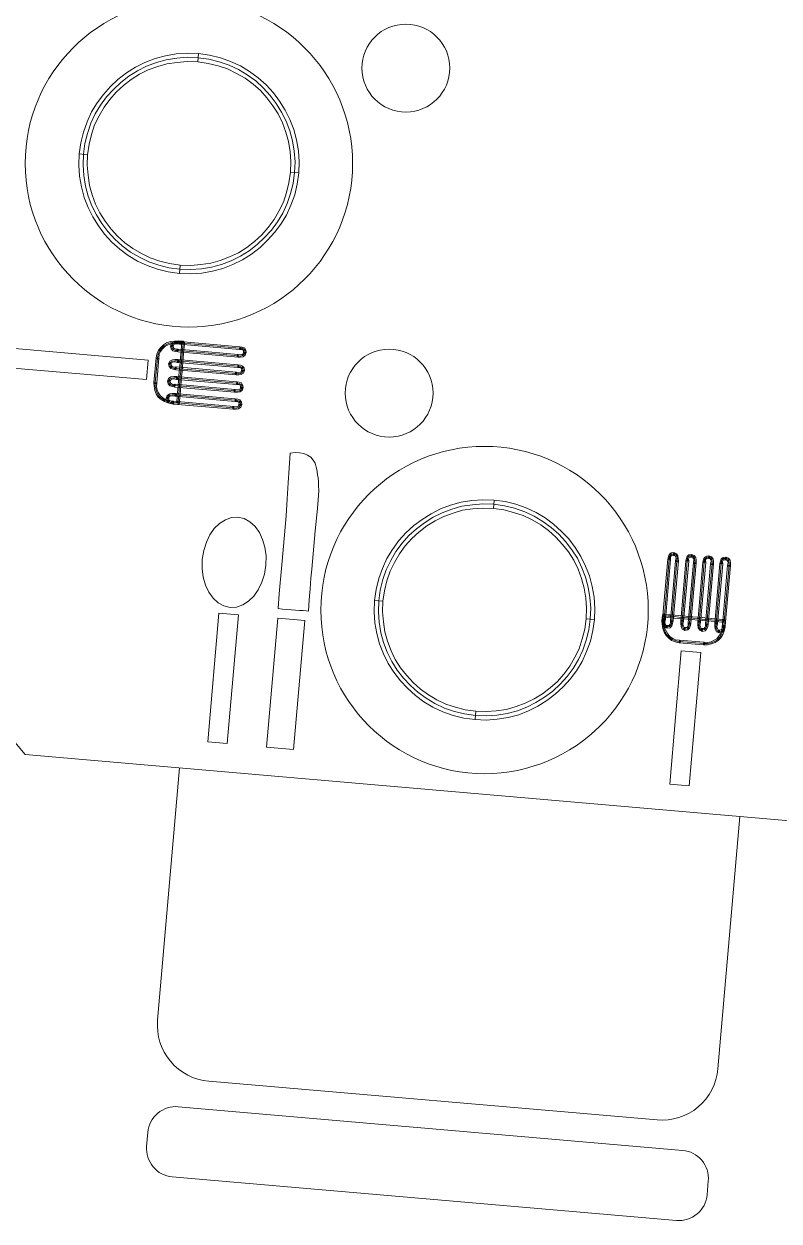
# Model space of a CAD drawing. Header units: millimetres. Extents: x 27 to 3754, y 31 to 1224.
# Drawn here: x 192.9 to 248.3, y 800.9 to 888.8 of the extents above; entities that cross this region are included whole.
import ezdxf

# ---------------------------------------------------------------- set-up
doc = ezdxf.new("R2010")
doc.units = ezdxf.units.MM
doc.layers.add('forniture', color=253, linetype='Continuous', lineweight=9)
doc.styles.add('DIM', font='Arial')

# ---------------------------------------------------------------- blocks, each defined once
blk = doc.blocks.new('b62', base_point=(157.3746, 791.9181))
at = {"layer": 'forniture'}
for p, q in [((193.042705, 835.168978), (185.533877, 844.100453)), ((193.042705, 835.168978), (361.555812, 820.586844)), ((202.743295, 815.676614), (204.345413, 834.190908)), ((243.844053, 812.119996), (245.446171, 830.63429)), ((239.378315, 808.365582), (206.497709, 811.210876)), ((241.255522, 806.132713), (204.26484, 809.333669)), ((201.943056, 806.428943), (202.031971, 807.456462)), ((240.810945, 800.995118), (203.820263, 804.196075)), ((243.043814, 802.872325), (243.132729, 803.899844))]:
    blk.add_line(p, q, dxfattribs=at)
at = {"layer": 'forniture', "flags": 128}
for points in [[(205.685053, 885.988049), (204.90584, 886.014346), (204.1808, 885.953694), (203.431814, 885.853983), (202.755646, 885.645143), (202.055534, 885.397245), (201.411359, 885.082809), (200.802712, 884.703603), (200.250002, 884.257859), (199.714173, 883.769524), (199.236049, 883.235064), (198.81563, 882.65448), (198.452916, 882.027772), (198.12926, 881.377118), (197.902369, 880.656394), (197.71807, 879.95255), (197.610122, 879.180403), (196.997743, 879.233395), (197.109224, 880.046367), (197.300589, 880.831862), (197.571838, 881.589878), (197.902559, 882.322182), (198.309631, 882.986183), (198.774408, 883.60406), (199.29689, 884.175812), (199.836252, 884.704972), (200.474145, 885.184475), (201.127151, 885.600974), (201.815683, 885.952703), (202.560154, 886.237894), (203.317972, 886.439668), (204.111316, 886.576672), (204.918007, 886.630258), (205.738045, 886.600428), (205.685053, 885.988049)], [(197.303932, 879.206899), (197.413647, 879.999459), (197.601479, 880.744128), (197.850549, 881.483498), (198.177737, 882.174977), (198.56263, 882.820332), (199.005228, 883.419562), (199.505531, 883.972668), (200.043127, 884.481416), (200.638428, 884.944039), (201.269255, 885.341892), (201.935608, 885.674974), (202.6579, 885.941519), (203.374893, 886.146826), (204.146058, 886.265183), (204.911923, 886.322302), (205.711549, 886.294238), (206.504109, 886.184524), (207.269191, 885.994925), (207.988148, 885.747622), (208.679627, 885.420434), (209.324982, 885.035541), (209.944625, 884.591176), (210.497731, 884.090873), (211.004712, 883.532864), (211.446923, 882.93933), (211.844776, 882.308503), (212.177858, 881.64215), (212.446169, 880.940271), (212.64971, 880.202865), (212.768067, 879.4317), (212.825186, 878.665835), (212.797122, 877.866209), (212.687408, 877.073649), (212.499576, 876.32898), (212.250506, 875.58961), (211.923318, 874.898131), (211.538425, 874.252776), (211.095827, 873.653546), (210.595523, 873.10044), (210.057928, 872.591692), (209.462627, 872.129069), (208.8318, 871.731216), (208.145034, 871.399901), (207.443155, 871.131589), (206.705749, 870.928049), (205.954997, 870.807925), (205.168719, 870.752572), (204.369093, 870.780636), (203.576533, 870.89035), (202.831864, 871.078182), (202.092494, 871.327253), (201.421427, 871.652674), (200.75566, 872.039333), (200.15643, 872.481932), (199.603324, 872.982235), (199.096342, 873.540243), (198.654132, 874.133778), (198.256279, 874.764605), (197.923197, 875.430958), (197.654886, 876.132837), (197.451345, 876.870242), (197.332988, 877.641407), (197.275868, 878.407273), (197.303932, 879.206899)], [(212.490933, 877.892705), (212.51723, 878.671918), (212.456578, 879.396958), (212.356867, 880.145944), (212.149794, 880.842524), (211.900129, 881.522225), (211.585693, 882.166399), (211.206486, 882.775047), (210.762509, 883.348168), (210.294587, 883.882231), (209.760127, 884.360356), (209.159131, 884.782541), (208.532422, 885.145255), (207.881768, 885.46891), (207.181457, 885.694035), (206.457201, 885.880101), (205.685053, 885.988049), (205.738045, 886.600428), (206.551018, 886.488947), (207.356925, 886.295816), (208.094528, 886.026333), (208.826833, 885.695612), (209.490834, 885.28854), (210.129123, 884.821997), (210.700875, 884.299514), (211.246915, 883.717561), (211.687359, 883.103613), (212.103858, 882.450607), (212.455587, 881.762075), (212.742544, 881.038017), (212.942552, 880.259787), (213.079556, 879.466443), (213.133142, 878.659751), (213.103312, 877.839713), (212.490933, 877.892705)], [(197.610122, 879.180403), (197.583824, 878.40119), (197.644477, 877.676149), (197.744188, 876.927163), (197.951261, 876.230583), (198.200926, 875.550883), (198.515362, 874.906709), (198.894568, 874.298061), (199.338545, 873.724939), (199.806468, 873.190876), (200.340927, 872.712752), (200.921512, 872.292333), (201.568633, 871.927853), (202.198874, 871.605964), (202.919598, 871.379073), (203.623442, 871.194773), (204.395589, 871.086825), (204.342597, 870.474446), (203.529625, 870.585927), (202.74413, 870.777292), (201.986114, 871.048541), (201.274222, 871.377495), (200.589808, 871.786334), (199.971932, 872.251111), (199.40018, 872.773593), (198.85414, 873.355547), (198.413695, 873.969494), (197.997196, 874.6225), (197.645468, 875.311032), (197.358511, 876.035091), (197.158503, 876.813321), (197.021499, 877.606665), (196.967913, 878.413356), (196.997743, 879.233395), (197.610122, 879.180403)], [(204.395589, 871.086825), (205.174802, 871.060528), (205.920255, 871.119414), (206.648828, 871.220891), (207.345408, 871.427964), (208.025108, 871.677629), (208.689695, 871.990299), (209.298343, 872.369505), (209.851052, 872.815249), (210.386882, 873.303584), (210.865006, 873.838044), (211.285425, 874.418628), (211.648139, 875.045336), (211.971794, 875.69599), (212.198685, 876.416714), (212.382985, 877.120558), (212.490933, 877.892705), (213.103312, 877.839713), (212.991831, 877.026741), (212.800466, 876.241246), (212.529217, 875.48323), (212.198496, 874.750926), (211.791424, 874.086925), (211.326647, 873.469048), (210.804165, 872.897296), (210.264803, 872.368135), (209.62691, 871.888632), (208.973904, 871.472133), (208.264959, 871.122172), (207.540901, 870.835214), (206.76267, 870.635206), (205.989739, 870.496436), (205.162635, 870.444616), (204.342597, 870.474446), (204.395589, 871.086825)], [(204.239201, 860.961573), (204.253332, 861.124874), (204.272763, 861.349413), (204.295726, 861.614777), (204.320455, 861.900554), (204.348717, 862.227156), (204.378746, 862.574171), (204.408775, 862.921186), (204.438803, 863.2682), (204.470598, 863.635628), (204.49886, 863.96223), (204.527123, 864.288832), (204.553618, 864.595022), (204.576582, 864.860386), (204.596012, 865.084925), (204.611909, 865.268639), (204.622508, 865.391114), (204.25508, 865.422909), (203.967537, 865.427226), (203.696873, 865.388951), (203.441323, 865.287672), (203.224832, 865.162448), (203.045634, 864.992865), (202.883315, 864.780691), (202.780468, 864.542805), (202.735326, 864.258794), (202.579884, 862.462482), (202.575567, 862.174939), (202.634254, 861.902509), (202.7373, 861.667372), (202.862524, 861.450881), (203.054286, 861.290329), (203.268227, 861.148422), (203.506113, 861.045575), (203.790123, 861.000433), (204.239201, 860.961573)], [(202.633263, 864.267626), (202.698817, 864.54987), (202.805197, 864.828582), (202.987929, 865.03899), (203.168894, 865.228985), (203.407564, 865.372856), (203.683526, 865.472368), (203.974602, 865.508877), (204.263912, 865.524973), (204.246248, 865.320846), (203.960471, 865.345576), (203.710221, 865.305534), (203.475083, 865.202489), (203.280771, 865.095911), (203.103339, 864.946741), (202.961433, 864.7328), (202.862118, 864.535739), (202.837389, 864.249962), (202.791265, 864.192257), (202.72826, 864.177144), (202.668789, 864.202856), (202.633263, 864.267626)], [(204.344779, 865.271189), (204.142419, 865.309266), (203.995997, 865.280805), (203.931227, 865.245279), (203.900216, 865.124569), (203.696089, 865.142233), (203.774991, 865.341061), (203.969303, 865.447639), (204.15655, 865.472567), (204.362442, 865.475315), (204.420148, 865.429191), (204.455674, 865.36442), (204.409549, 865.306715), (204.344779, 865.271189)], [(203.900216, 865.124569), (203.91003, 865.000327), (203.967735, 864.954203), (204.066266, 864.904546), (204.251746, 864.909061), (204.234082, 864.704934), (204.052134, 864.741245), (203.871954, 864.797967), (203.739663, 864.932808), (203.696089, 865.142233), (203.742214, 865.199939), (203.806985, 865.235465), (203.86469, 865.18934), (203.900216, 865.124569)], [(203.900216, 865.124569), (203.798153, 865.133401), (203.696089, 865.142233), (203.742214, 865.199939), (203.806985, 865.235465), (203.86469, 865.18934), (203.900216, 865.124569)], [(203.798153, 865.133401), (203.853109, 865.29317), (203.98265, 865.364222), (204.149484, 865.390916), (204.353611, 865.373252), (208.76274, 864.991712), (208.946453, 864.975815), (209.065397, 864.924391), (209.139981, 864.835675), (209.146263, 864.670607), (209.091307, 864.510839), (208.982178, 864.438021), (208.835757, 864.40956), (208.652043, 864.425457), (204.242914, 864.806998), (204.0592, 864.822895), (203.919844, 864.876085), (203.824847, 864.966568), (203.798153, 865.133401)], [(204.63134, 865.493178), (204.724571, 865.382282), (204.713972, 865.259807), (204.698075, 865.076093), (204.678645, 864.851554), (204.655682, 864.58619), (204.629186, 864.28), (204.600924, 863.953398), (204.572661, 863.626796), (204.540866, 863.259368), (204.510838, 862.912354), (204.480809, 862.565339), (204.45078, 862.218324), (204.422518, 861.891722), (204.397789, 861.605945), (204.374826, 861.340581), (204.355395, 861.116042), (204.341264, 860.952741), (204.137138, 860.970405), (204.151269, 861.133706), (204.170699, 861.358245), (204.193662, 861.623609), (204.218392, 861.909386), (204.246654, 862.235988), (204.276683, 862.583003), (204.306711, 862.930017), (204.33674, 863.277032), (204.368535, 863.64446), (204.396797, 863.971062), (204.425059, 864.297664), (204.451555, 864.603854), (204.474518, 864.869218), (204.493949, 865.093757), (204.509846, 865.277471), (204.520444, 865.399946), (204.613676, 865.289051), (204.520444, 865.399946), (204.566569, 865.457651), (204.63134, 865.493178), (204.689045, 865.447053), (204.724571, 865.382282), (204.63134, 865.493178)], [(204.263912, 865.524973), (204.63134, 865.493178), (204.613676, 865.289051), (204.246248, 865.320846), (204.188543, 865.366971), (204.17343, 865.429975), (204.199141, 865.489446), (204.263912, 865.524973)], [(208.753908, 864.889649), (204.344779, 865.271189), (204.362442, 865.475315), (208.771572, 865.093775), (208.829277, 865.047651), (208.864803, 864.98288), (208.818678, 864.925175), (208.753908, 864.889649)], [(209.0442, 864.679439), (209.056565, 864.822328), (209.017506, 864.846273), (208.939388, 864.894164), (208.753908, 864.889649), (208.771572, 865.093775), (208.953519, 865.057465), (209.113287, 865.002509), (209.223398, 864.849022), (209.248326, 864.661775), (209.202202, 864.60407), (209.139197, 864.588957), (209.079726, 864.614669), (209.0442, 864.679439)], [(192.266393, 864.959059), (202.044045, 864.112959), (201.920398, 862.684074), (192.142746, 863.530175), (192.266393, 864.959059)], [(202.47782, 862.471314), (202.633263, 864.267626), (202.837389, 864.249962), (202.681947, 862.45365), (202.635822, 862.395945), (202.572818, 862.380832), (202.513346, 862.406544), (202.47782, 862.471314)], [(204.251746, 864.909061), (208.660875, 864.527521), (208.643211, 864.323394), (204.234082, 864.704934), (204.176377, 864.751059), (204.161263, 864.814063), (204.186975, 864.873535), (204.251746, 864.909061)], [(208.660875, 864.527521), (208.842822, 864.49121), (208.948418, 864.523204), (209.013189, 864.55873), (209.0442, 864.679439), (209.248326, 864.661775), (209.169424, 864.462948), (209.015938, 864.352837), (208.828691, 864.327909), (208.643211, 864.323394), (208.585506, 864.369519), (208.570392, 864.432523), (208.596104, 864.491994), (208.660875, 864.527521)], [(209.0442, 864.679439), (209.146263, 864.670607), (209.248326, 864.661775), (209.202202, 864.60407), (209.139197, 864.588957), (209.079726, 864.614669), (209.0442, 864.679439)], [(204.209551, 863.946134), (204.007191, 863.984211), (203.860769, 863.95575), (203.753407, 863.903344), (203.746342, 863.821694), (203.542215, 863.839358), (203.64153, 864.036418), (203.834075, 864.122584), (204.021322, 864.147512), (204.227215, 864.15026), (204.28492, 864.104136), (204.320446, 864.039365), (204.274321, 863.98166), (204.209551, 863.946134)], [(203.746342, 863.821694), (203.756156, 863.697451), (203.813861, 863.651327), (203.912391, 863.60167), (204.097871, 863.606185), (204.080208, 863.402059), (203.89826, 863.438369), (203.718079, 863.495091), (203.585789, 863.629932), (203.542215, 863.839358), (203.58834, 863.897063), (203.65311, 863.932589), (203.710815, 863.886464), (203.746342, 863.821694)], [(203.746342, 863.821694), (203.644278, 863.830526), (203.542215, 863.839358), (203.58834, 863.897063), (203.65311, 863.932589), (203.710815, 863.886464), (203.746342, 863.821694)], [(203.644278, 863.830526), (203.697468, 863.969881), (203.847422, 864.039167), (204.014256, 864.065861), (204.218383, 864.048197), (208.627512, 863.666657), (208.811225, 863.65076), (208.930169, 863.599336), (209.004754, 863.51062), (209.012801, 863.365965), (208.957845, 863.206197), (208.848716, 863.133378), (208.702295, 863.104918), (208.518581, 863.120815), (204.08904, 863.504122), (203.905326, 863.520019), (203.76597, 863.573209), (203.670973, 863.663692), (203.644278, 863.830526)], [(204.097871, 863.606185), (208.527413, 863.222878), (208.509749, 863.018752), (204.080208, 863.402059), (204.022503, 863.448183), (204.007389, 863.511187), (204.033101, 863.570659), (204.097871, 863.606185)], [(208.61868, 863.564594), (204.209551, 863.946134), (204.227215, 864.15026), (208.636344, 863.76872), (208.694049, 863.722596), (208.729575, 863.657825), (208.683451, 863.60012), (208.61868, 863.564594)], [(208.527413, 863.222878), (208.709361, 863.186568), (208.814957, 863.218562), (208.879727, 863.254088), (208.910738, 863.374797), (209.114865, 863.357133), (209.035963, 863.158306), (208.882476, 863.048195), (208.69523, 863.023267), (208.509749, 863.018752), (208.452044, 863.064876), (208.436931, 863.127881), (208.462643, 863.187352), (208.527413, 863.222878)], [(208.910738, 863.374797), (208.91957, 863.47686), (208.882278, 863.521218), (208.80416, 863.569109), (208.61868, 863.564594), (208.636344, 863.76872), (208.818291, 863.73241), (208.978059, 863.677454), (209.089937, 863.54438), (209.114865, 863.357133), (209.06874, 863.299428), (209.005736, 863.284315), (208.946264, 863.310026), (208.910738, 863.374797)], [(208.910738, 863.374797), (209.012801, 863.365965), (209.114865, 863.357133), (209.06874, 863.299428), (209.005736, 863.284315), (208.946264, 863.310026), (208.910738, 863.374797)], [(203.781291, 860.89837), (203.499047, 860.963925), (203.240748, 861.068538), (203.006395, 861.212211), (202.795987, 861.394942), (202.652116, 861.633612), (202.550837, 861.889162), (202.493916, 862.182005), (202.47782, 862.471314), (202.681947, 862.45365), (202.657217, 862.167874), (202.717671, 861.915856), (202.822483, 861.701132), (202.929061, 861.50682), (203.102177, 861.368446), (203.295705, 861.228307), (203.513178, 861.127226), (203.798955, 861.102496), (203.85666, 861.056372), (203.892186, 860.991601), (203.846062, 860.933896), (203.781291, 860.89837)], [(204.122214, 862.699197), (203.919854, 862.737274), (203.793845, 862.707047), (203.706895, 862.652874), (203.677651, 862.552577), (203.473524, 862.570241), (203.55066, 862.748656), (203.726326, 862.877413), (203.933985, 862.900575), (204.139877, 862.903323), (204.197583, 862.857199), (204.233109, 862.792428), (204.186984, 862.734723), (204.122214, 862.699197)], [(203.677651, 862.552577), (203.687465, 862.428335), (203.74517, 862.382211), (203.843701, 862.332554), (204.029181, 862.337069), (204.011517, 862.132942), (203.829569, 862.169252), (203.649389, 862.225975), (203.517098, 862.360816), (203.473524, 862.570241), (203.519649, 862.627946), (203.584419, 862.663473), (203.642125, 862.617348), (203.677651, 862.552577)], [(203.677651, 862.552577), (203.575587, 862.561409), (203.473524, 862.570241), (203.519649, 862.627946), (203.584419, 862.663473), (203.642125, 862.617348), (203.677651, 862.552577)], [(203.575587, 862.561409), (203.628778, 862.700765), (203.760085, 862.79223), (203.926919, 862.818924), (204.131045, 862.80126), (208.540175, 862.41972), (208.723888, 862.403823), (208.842831, 862.352399), (208.91565, 862.24327), (208.923698, 862.098615), (208.868742, 861.938847), (208.759613, 861.866028), (208.613192, 861.837568), (208.429478, 861.853465), (204.020349, 862.235006), (203.836635, 862.250903), (203.697279, 862.304093), (203.602282, 862.394576), (203.575587, 862.561409)], [(208.531343, 862.317657), (204.122214, 862.699197), (204.139877, 862.903323), (208.549007, 862.521783), (208.606712, 862.475659), (208.642238, 862.410888), (208.596113, 862.353183), (208.531343, 862.317657)], [(208.821635, 862.107447), (208.832233, 862.229923), (208.794941, 862.274281), (208.716823, 862.322172), (208.531343, 862.317657), (208.549007, 862.521783), (208.730954, 862.485473), (208.890722, 862.430517), (208.999067, 862.256617), (209.025761, 862.089783), (208.979637, 862.032078), (208.916632, 862.016965), (208.857161, 862.042677), (208.821635, 862.107447)], [(204.014464, 861.454026), (203.812104, 861.492103), (203.665683, 861.463642), (203.600912, 861.428116), (203.569901, 861.307407), (203.365775, 861.325071), (203.444676, 861.523898), (203.638988, 861.630476), (203.826235, 861.655404), (204.032128, 861.658153), (204.089833, 861.612028), (204.125359, 861.547258), (204.079234, 861.489552), (204.014464, 861.454026)], [(203.467838, 861.316239), (203.522794, 861.476007), (203.652335, 861.547059), (203.819169, 861.573753), (204.023296, 861.556089), (208.432425, 861.174549), (208.616139, 861.158652), (208.735082, 861.107228), (208.809667, 861.018512), (208.815948, 860.853445), (208.760992, 860.693676), (208.651863, 860.620858), (208.505442, 860.592397), (208.321728, 860.608295), (203.912599, 860.989835), (203.728885, 861.005732), (203.58953, 861.058922), (203.494532, 861.149405), (203.467838, 861.316239)], [(204.029181, 862.337069), (208.43831, 861.955529), (208.420646, 861.751402), (204.011517, 862.132942), (203.953812, 862.179067), (203.938698, 862.242071), (203.96441, 862.301543), (204.029181, 862.337069)], [(208.423593, 861.072486), (204.014464, 861.454026), (204.032128, 861.658153), (208.441257, 861.276613), (208.498962, 861.230488), (208.534488, 861.165717), (208.488364, 861.108012), (208.423593, 861.072486)], [(208.43831, 861.955529), (208.620257, 861.919218), (208.725853, 861.951212), (208.790624, 861.986738), (208.821635, 862.107447), (209.025761, 862.089783), (208.946859, 861.890956), (208.793373, 861.780845), (208.606126, 861.755917), (208.420646, 861.751402), (208.362941, 861.797527), (208.347827, 861.860531), (208.373539, 861.920003), (208.43831, 861.955529)], [(208.821635, 862.107447), (208.923698, 862.098615), (209.025761, 862.089783), (208.979637, 862.032078), (208.916632, 862.016965), (208.857161, 862.042677), (208.821635, 862.107447)], [(203.569901, 861.307407), (203.579715, 861.183165), (203.63742, 861.13704), (203.735951, 861.087383), (203.921431, 861.091898), (203.903767, 860.887772), (203.72182, 860.924082), (203.541639, 860.980805), (203.409349, 861.115645), (203.365775, 861.325071), (203.411899, 861.382776), (203.47667, 861.418302), (203.534375, 861.372177), (203.569901, 861.307407)], [(203.569901, 861.307407), (203.467838, 861.316239), (203.365775, 861.325071), (203.411899, 861.382776), (203.47667, 861.418302), (203.534375, 861.372177), (203.569901, 861.307407)], [(204.341264, 860.952741), (204.230369, 860.859509), (203.781291, 860.89837), (203.798955, 861.102496), (204.248033, 861.063636), (204.137138, 860.970405), (204.248033, 861.063636), (204.305738, 861.017511), (204.341264, 860.952741), (204.29514, 860.895035), (204.230369, 860.859509), (204.341264, 860.952741)], [(203.921431, 861.091898), (208.33056, 860.710358), (208.312896, 860.506231), (203.903767, 860.887772), (203.846062, 860.933896), (203.830948, 860.9969), (203.85666, 861.056372), (203.921431, 861.091898)], [(208.33056, 860.710358), (208.512507, 860.674048), (208.618103, 860.706041), (208.682874, 860.741567), (208.713885, 860.862277), (208.918011, 860.844613), (208.83911, 860.645786), (208.685623, 860.535674), (208.498376, 860.510747), (208.312896, 860.506231), (208.255191, 860.552356), (208.240078, 860.61536), (208.265789, 860.674832), (208.33056, 860.710358)], [(208.713885, 860.862277), (208.72625, 861.005165), (208.687191, 861.02911), (208.609073, 861.077001), (208.423593, 861.072486), (208.441257, 861.276613), (208.623204, 861.240302), (208.782972, 861.185346), (208.893084, 861.031859), (208.918011, 860.844613), (208.871887, 860.786908), (208.808883, 860.771794), (208.749411, 860.797506), (208.713885, 860.862277)], [(208.713885, 860.862277), (208.815948, 860.853445), (208.918011, 860.844613), (208.871887, 860.786908), (208.808883, 860.771794), (208.749411, 860.797506), (208.713885, 860.862277)], [(214.387277, 856.26296), (214.308177, 856.537156), (214.164306, 856.775826), (213.976078, 856.977204), (213.743491, 857.141289), (213.466546, 857.268082), (213.162123, 857.31499), (212.833754, 857.32284), (212.479674, 857.271218), (212.406468, 856.187582), (212.333262, 855.103946), (212.25299, 853.938659), (212.165653, 852.691722), (212.045539, 851.303663), (211.853002, 849.078685), (211.669298, 846.955771), (211.577445, 845.894314), (211.902281, 845.84564), (212.228883, 845.817377), (212.555485, 845.789115), (212.861675, 845.762619), (213.147452, 845.73789), (213.414582, 845.735339), (213.639121, 845.715909), (213.822835, 845.700012), (213.873078, 846.518283), (213.923321, 847.336555), (213.990444, 848.112235), (214.069147, 848.784086), (214.166299, 849.906781), (214.311143, 851.580617), (214.472867, 853.211861), (214.555887, 854.171255), (214.567269, 854.540449), (214.556473, 854.890996), (214.542143, 855.200719), (214.524281, 855.469616), (214.482473, 855.699454), (214.438899, 855.908879), (214.412205, 856.075713), (214.387277, 856.26296)], [(227.36874, 853.22703), (226.589527, 853.253327), (225.864487, 853.192675), (225.115501, 853.092964), (224.418921, 852.885891), (223.73922, 852.636226), (223.095046, 852.32179), (222.486398, 851.942584), (221.913277, 851.498607), (221.379214, 851.030684), (220.901089, 850.496224), (220.478904, 849.895228), (220.11619, 849.268519), (219.792535, 848.617865), (219.56741, 847.917554), (219.381344, 847.193298), (219.273396, 846.42115), (218.661017, 846.474142), (218.772498, 847.287115), (218.965629, 848.093022), (219.235112, 848.830625), (219.565833, 849.56293), (219.972905, 850.226931), (220.439448, 850.86522), (220.961931, 851.436972), (221.543884, 851.983012), (222.157832, 852.423457), (222.810838, 852.839956), (223.49937, 853.191684), (224.223428, 853.478641), (225.001658, 853.678649), (225.795002, 853.815653), (226.601694, 853.869239), (227.421732, 853.839409), (227.36874, 853.22703)], [(234.17462, 845.131686), (234.200917, 845.910899), (234.142031, 846.656352), (234.040554, 847.384925), (233.833481, 848.081505), (233.583816, 848.761206), (233.271146, 849.425792), (232.89194, 850.03444), (232.446196, 850.58715), (231.957861, 851.122979), (231.423401, 851.601103), (230.842817, 852.021522), (230.216109, 852.384236), (229.565455, 852.707891), (228.844731, 852.934782), (228.140887, 853.119082), (227.36874, 853.22703), (227.421732, 853.839409), (228.234704, 853.727928), (229.020199, 853.536563), (229.778215, 853.265314), (230.510519, 852.934593), (231.17452, 852.527521), (231.792397, 852.062744), (232.364149, 851.540262), (232.89331, 851.0009), (233.372813, 850.363007), (233.789312, 849.710001), (234.139273, 849.001056), (234.426231, 848.276998), (234.626239, 847.498768), (234.765009, 846.725836), (234.816829, 845.898733), (234.786999, 845.078694), (234.17462, 845.131686)], [(226.054546, 838.04003), (225.261986, 838.149744), (224.517317, 838.337576), (223.777947, 838.586646), (223.086468, 838.913834), (222.441113, 839.298727), (221.841883, 839.741325), (221.288777, 840.241629), (220.780029, 840.779224), (220.317406, 841.374525), (219.919553, 842.005352), (219.586471, 842.671705), (219.319926, 843.393997), (219.114619, 844.11099), (218.996262, 844.882155), (218.939143, 845.648021), (218.967207, 846.447646), (219.076921, 847.240206), (219.26652, 848.005288), (219.513823, 848.724245), (219.841011, 849.415724), (220.225904, 850.061079), (220.670269, 850.680722), (221.170572, 851.233828), (221.728581, 851.740809), (222.322115, 852.18302), (222.952942, 852.580873), (223.619295, 852.913955), (224.321174, 853.182266), (225.05858, 853.385807), (225.829745, 853.504164), (226.59561, 853.561283), (227.395236, 853.53322), (228.187796, 853.423505), (228.932465, 853.235673), (229.671835, 852.986603), (230.363314, 852.659415), (231.008669, 852.274522), (231.607899, 851.831924), (232.161005, 851.33162), (232.669753, 850.794025), (233.132376, 850.198724), (233.530229, 849.567897), (233.861545, 848.881131), (234.129856, 848.179252), (234.333396, 847.441847), (234.45352, 846.691094), (234.508873, 845.904816), (234.480809, 845.10519), (234.371095, 844.31263), (234.183263, 843.567961), (233.934192, 842.828591), (233.608771, 842.157524), (233.222112, 841.491757), (232.779513, 840.892527), (232.27921, 840.339421), (231.721202, 839.83244), (231.127667, 839.390229), (230.49684, 838.992376), (229.830487, 838.659294), (229.128608, 838.390983), (228.391203, 838.187442), (227.620038, 838.069085), (226.854172, 838.011966), (226.054546, 838.04003)], [(208.067454, 845.971828), (207.603263, 846.073693), (207.192262, 846.314913), (206.810505, 846.656431), (206.497051, 847.074299), (206.253668, 847.588932), (206.099, 848.17815), (206.009104, 848.802894), (206.026569, 849.480043), (206.125685, 850.150127), (206.321565, 850.750142), (206.573384, 851.283619), (206.901554, 851.748793), (207.283897, 852.127017), (207.718646, 852.397879), (208.164975, 852.564911), (208.639765, 852.585522), (209.103956, 852.483657), (209.514958, 852.242436), (209.896714, 851.900919), (210.208401, 851.462638), (210.451785, 850.948005), (210.608219, 850.3792), (210.698116, 849.754456), (210.68065, 849.077306), (210.581534, 848.407222), (210.385654, 847.807208), (210.132068, 847.253318), (209.803898, 846.788144), (209.423322, 846.430333), (208.988573, 846.159471), (208.542244, 845.992439), (208.067454, 845.971828)], [(240.371796, 849.490005), (239.990256, 845.080876), (239.78613, 845.09854), (240.16767, 849.507669), (240.213794, 849.565374), (240.278565, 849.6009), (240.33627, 849.554776), (240.371796, 849.490005)], [(240.128044, 844.53425), (239.968275, 844.589206), (239.897223, 844.718747), (239.870529, 844.885581), (239.888193, 845.089708), (240.269733, 849.498837), (240.28563, 849.682551), (240.337054, 849.801494), (240.42577, 849.876079), (240.590838, 849.88236), (240.750606, 849.827404), (240.823424, 849.718275), (240.851885, 849.571854), (240.835988, 849.38814), (240.454447, 844.979011), (240.43855, 844.795297), (240.38536, 844.655942), (240.294877, 844.560944), (240.128044, 844.53425)], [(240.582006, 849.780297), (240.439117, 849.792662), (240.415172, 849.753603), (240.367281, 849.675485), (240.371796, 849.490005), (240.16767, 849.507669), (240.20398, 849.689616), (240.258936, 849.849384), (240.412423, 849.959496), (240.59967, 849.984423), (240.657375, 849.938299), (240.672488, 849.875295), (240.646776, 849.815823), (240.582006, 849.780297)], [(240.352384, 844.987843), (240.733924, 849.396972), (240.938051, 849.379308), (240.556511, 844.970179), (240.510386, 844.912474), (240.447382, 844.89736), (240.38791, 844.923072), (240.352384, 844.987843)], [(240.582006, 849.780297), (240.590838, 849.88236), (240.59967, 849.984423), (240.657375, 849.938299), (240.672488, 849.875295), (240.646776, 849.815823), (240.582006, 849.780297)], [(240.733924, 849.396972), (240.770235, 849.578919), (240.738241, 849.684515), (240.702715, 849.749286), (240.582006, 849.780297), (240.59967, 849.984423), (240.798497, 849.905522), (240.908608, 849.752035), (240.933536, 849.564788), (240.938051, 849.379308), (240.891926, 849.321603), (240.828922, 849.30649), (240.769451, 849.332201), (240.733924, 849.396972)], [(241.696851, 849.354777), (241.315311, 844.945648), (241.111185, 844.963312), (241.492725, 849.372441), (241.538849, 849.430146), (241.60362, 849.465672), (241.661325, 849.419548), (241.696851, 849.354777)], [(241.430919, 844.380376), (241.291564, 844.433566), (241.222278, 844.58352), (241.195584, 844.750353), (241.213248, 844.95448), (241.594788, 849.363609), (241.610685, 849.547323), (241.662109, 849.666266), (241.750825, 849.740851), (241.89548, 849.748899), (242.055248, 849.693942), (242.128067, 849.584813), (242.156527, 849.438392), (242.14063, 849.254679), (241.757323, 844.825137), (241.741426, 844.641423), (241.688236, 844.502067), (241.597753, 844.40707), (241.430919, 844.380376)], [(241.886648, 849.646835), (241.784585, 849.655667), (241.740227, 849.618375), (241.692336, 849.540257), (241.696851, 849.354777), (241.492725, 849.372441), (241.529035, 849.554388), (241.583991, 849.714157), (241.717065, 849.826034), (241.904312, 849.850962), (241.962017, 849.804837), (241.97713, 849.741833), (241.951419, 849.682362), (241.886648, 849.646835)], [(241.65526, 844.833969), (242.038567, 849.26351), (242.242693, 849.245847), (241.859386, 844.816305), (241.813262, 844.7586), (241.750258, 844.743486), (241.690786, 844.769198), (241.65526, 844.833969)], [(241.886648, 849.646835), (241.89548, 849.748899), (241.904312, 849.850962), (241.962017, 849.804837), (241.97713, 849.741833), (241.951419, 849.682362), (241.886648, 849.646835)], [(242.038567, 849.26351), (242.074877, 849.445458), (242.042883, 849.551054), (242.007357, 849.615824), (241.886648, 849.646835), (241.904312, 849.850962), (242.103139, 849.77206), (242.21325, 849.618573), (242.238178, 849.431327), (242.242693, 849.245847), (242.196569, 849.188141), (242.133564, 849.173028), (242.074093, 849.19874), (242.038567, 849.26351)], [(242.943788, 849.26744), (242.562248, 844.858311), (242.358122, 844.875975), (242.739662, 849.285104), (242.785786, 849.342809), (242.850557, 849.378335), (242.908262, 849.332211), (242.943788, 849.26744)], [(242.700036, 844.311685), (242.56068, 844.364875), (242.469215, 844.496182), (242.442521, 844.663016), (242.460185, 844.867143), (242.841725, 849.276272), (242.857622, 849.459986), (242.909046, 849.578929), (243.018175, 849.651747), (243.16283, 849.659795), (243.322598, 849.604839), (243.395417, 849.49571), (243.423877, 849.349289), (243.40798, 849.165575), (243.026439, 844.756446), (243.010542, 844.572732), (242.957352, 844.433376), (242.866869, 844.338379), (242.700036, 844.311685)], [(243.153998, 849.557732), (243.031522, 849.56833), (242.987164, 849.531038), (242.939273, 849.45292), (242.943788, 849.26744), (242.739662, 849.285104), (242.775972, 849.467051), (242.830928, 849.626819), (243.004828, 849.735164), (243.171662, 849.761858), (243.229367, 849.715734), (243.24448, 849.65273), (243.218768, 849.593258), (243.153998, 849.557732)], [(243.153998, 849.557732), (243.16283, 849.659795), (243.171662, 849.761858), (243.229367, 849.715734), (243.24448, 849.65273), (243.218768, 849.593258), (243.153998, 849.557732)], [(243.305916, 849.174407), (243.342227, 849.356354), (243.310233, 849.46195), (243.274707, 849.526721), (243.153998, 849.557732), (243.171662, 849.761858), (243.370489, 849.682956), (243.4806, 849.52947), (243.505528, 849.342223), (243.510043, 849.156743), (243.463918, 849.099038), (243.400914, 849.083924), (243.341442, 849.109636), (243.305916, 849.174407)], [(244.188959, 849.15969), (243.807419, 844.750561), (243.603292, 844.768225), (243.984832, 849.177354), (244.030957, 849.235059), (244.095728, 849.270585), (244.153433, 849.224461), (244.188959, 849.15969)], [(243.945206, 844.203935), (243.785438, 844.258891), (243.714386, 844.388433), (243.687692, 844.555267), (243.705356, 844.759393), (244.086896, 849.168522), (244.102793, 849.352236), (244.154217, 849.471179), (244.242933, 849.545764), (244.408, 849.552045), (244.567769, 849.497089), (244.640587, 849.38796), (244.669048, 849.241539), (244.65315, 849.057825), (244.27161, 844.648696), (244.255713, 844.464982), (244.202523, 844.325627), (244.11204, 844.230629), (243.945206, 844.203935)], [(244.399168, 849.449982), (244.25628, 849.462347), (244.232335, 849.423288), (244.184444, 849.34517), (244.188959, 849.15969), (243.984832, 849.177354), (244.021143, 849.359301), (244.076099, 849.51907), (244.229586, 849.629181), (244.416832, 849.654109), (244.474537, 849.607984), (244.489651, 849.54498), (244.463939, 849.485508), (244.399168, 849.449982)], [(244.399168, 849.449982), (244.408, 849.552045), (244.416832, 849.654109), (244.474537, 849.607984), (244.489651, 849.54498), (244.463939, 849.485508), (244.399168, 849.449982)], [(244.551087, 849.066657), (244.587397, 849.248605), (244.555404, 849.3542), (244.519878, 849.418971), (244.399168, 849.449982), (244.416832, 849.654109), (244.615659, 849.575207), (244.725771, 849.42172), (244.750698, 849.234473), (244.755214, 849.048993), (244.709089, 848.991288), (244.646085, 848.976175), (244.586613, 849.001887), (244.551087, 849.066657)], [(242.924376, 844.765278), (243.305916, 849.174407), (243.510043, 849.156743), (243.128503, 844.747614), (243.082378, 844.689909), (243.019374, 844.674795), (242.959902, 844.700507), (242.924376, 844.765278)], [(244.169547, 844.657528), (244.551087, 849.066657), (244.755214, 849.048993), (244.373673, 844.639864), (244.327549, 844.582159), (244.264545, 844.567046), (244.205073, 844.592757), (244.169547, 844.657528)], [(219.273396, 846.42115), (219.247099, 845.641937), (219.307751, 844.916897), (219.407462, 844.167911), (219.616302, 843.491744), (219.8642, 842.791631), (220.178636, 842.147457), (220.557842, 841.538809), (221.003586, 840.986099), (221.491921, 840.45027), (222.026381, 839.972146), (222.606965, 839.551727), (223.233673, 839.189013), (223.884327, 838.865358), (224.605051, 838.638467), (225.308895, 838.454167), (226.081042, 838.346219), (226.02805, 837.73384), (225.215078, 837.845321), (224.429583, 838.036686), (223.671567, 838.307935), (222.939263, 838.638656), (222.275262, 839.045728), (221.657385, 839.510505), (221.085633, 840.032987), (220.556473, 840.572349), (220.07697, 841.210242), (219.660471, 841.863248), (219.308742, 842.55178), (219.023551, 843.296251), (218.821777, 844.054069), (218.684773, 844.847413), (218.631187, 845.654104), (218.661017, 846.474142), (219.273396, 846.42115)], [(206.431543, 836.097998), (207.249381, 845.549048), (208.678265, 845.4254), (207.860427, 835.97435), (206.431543, 836.097998)], [(210.738609, 835.725289), (211.556447, 845.176339), (213.536473, 845.005), (212.718634, 835.55395), (210.738609, 835.725289)], [(226.081042, 838.346219), (226.860255, 838.319922), (227.585296, 838.380574), (228.334282, 838.480285), (229.030862, 838.687358), (229.710562, 838.937023), (230.354736, 839.251459), (230.963384, 839.630665), (231.536506, 840.074643), (232.070569, 840.542565), (232.548693, 841.077025), (232.969112, 841.657609), (233.333592, 842.30473), (233.655481, 842.934971), (233.882372, 843.655695), (234.066672, 844.359539), (234.17462, 845.131686), (234.786999, 845.078694), (234.675518, 844.265722), (234.484153, 843.480227), (234.212904, 842.722211), (233.88395, 842.010319), (233.475111, 841.325906), (233.010334, 840.708029), (232.487852, 840.136277), (231.905898, 839.590237), (231.291951, 839.149792), (230.638945, 838.733293), (229.950413, 838.381565), (229.226354, 838.094608), (228.448124, 837.8946), (227.65478, 837.757596), (226.848089, 837.70401), (226.02805, 837.73384), (226.081042, 838.346219)], [(239.736472, 845.000009), (239.768267, 845.367437), (239.972394, 845.349773), (239.940599, 844.982345), (239.894474, 844.92464), (239.83147, 844.909527), (239.771999, 844.935239), (239.736472, 845.000009)], [(240.993819, 843.36936), (240.711575, 843.434915), (240.432863, 843.541295), (240.222455, 843.724026), (240.03246, 843.904991), (239.888589, 844.143661), (239.789077, 844.419624), (239.752568, 844.7107), (239.736472, 845.000009), (239.940599, 844.982345), (239.915869, 844.696569), (239.955911, 844.446318), (240.058956, 844.21118), (240.165534, 844.016868), (240.314704, 843.839436), (240.528645, 843.69753), (240.725706, 843.598216), (241.011483, 843.573486), (241.069188, 843.527362), (241.084301, 843.464357), (241.058589, 843.404886), (240.993819, 843.36936)], [(239.768267, 845.367437), (239.879163, 845.460668), (240.001638, 845.45007), (240.185352, 845.434172), (240.409891, 845.414742), (240.675255, 845.391779), (240.981445, 845.365283), (241.308047, 845.337021), (241.634649, 845.308758), (242.002077, 845.276963), (242.349091, 845.246935), (242.696106, 845.216906), (243.043121, 845.186878), (243.369723, 845.158615), (243.6555, 845.133886), (243.920864, 845.110923), (244.145403, 845.091493), (244.308704, 845.077361), (244.29104, 844.873235), (244.127739, 844.887366), (243.9032, 844.906796), (243.637836, 844.92976), (243.352059, 844.954489), (243.025457, 844.982751), (242.678442, 845.01278), (242.331428, 845.042808), (241.984413, 845.072837), (241.616985, 845.104632), (241.290383, 845.132894), (240.963781, 845.161157), (240.657591, 845.187652), (240.392227, 845.210615), (240.167688, 845.230046), (239.983974, 845.245943), (239.861499, 845.256542), (239.972394, 845.349773), (239.861499, 845.256542), (239.803794, 845.302666), (239.768267, 845.367437), (239.814392, 845.425142), (239.879163, 845.460668), (239.768267, 845.367437)], [(239.990256, 845.080876), (239.952179, 844.878516), (239.98064, 844.732095), (240.016166, 844.667324), (240.136876, 844.636313), (240.119212, 844.432187), (239.920384, 844.511088), (239.813806, 844.7054), (239.788878, 844.892647), (239.78613, 845.09854), (239.832254, 845.156245), (239.897025, 845.191771), (239.95473, 845.145646), (239.990256, 845.080876)], [(244.299872, 844.975298), (244.136571, 844.989429), (243.912032, 845.00886), (243.646668, 845.031823), (243.360891, 845.056552), (243.034289, 845.084814), (242.687274, 845.114843), (242.340259, 845.144872), (241.993245, 845.1749), (241.625817, 845.206695), (241.299215, 845.234958), (240.972613, 845.26322), (240.666423, 845.289716), (240.401059, 845.312679), (240.17652, 845.332109), (239.992806, 845.348006), (239.870331, 845.358605), (239.838536, 844.991177), (239.834219, 844.703634), (239.872494, 844.432971), (239.973773, 844.177421), (240.098997, 843.96093), (240.26858, 843.781731), (240.480754, 843.619412), (240.71864, 843.516565), (241.002651, 843.471423), (242.798963, 843.315981), (243.086506, 843.311664), (243.358936, 843.370351), (243.594073, 843.473397), (243.810564, 843.598621), (243.971116, 843.790383), (244.113023, 844.004324), (244.21587, 844.24221), (244.261012, 844.52622), (244.299872, 844.975298)], [(240.136876, 844.636313), (240.261118, 844.646127), (240.307242, 844.703832), (240.356899, 844.802363), (240.352384, 844.987843), (240.556511, 844.970179), (240.5202, 844.788232), (240.463478, 844.608051), (240.328637, 844.475761), (240.119212, 844.432187), (240.061507, 844.478311), (240.02598, 844.543082), (240.072105, 844.600787), (240.136876, 844.636313)], [(241.315311, 844.945648), (241.277234, 844.743288), (241.305695, 844.596867), (241.358101, 844.489504), (241.439751, 844.482439), (241.422087, 844.278312), (241.225027, 844.377627), (241.138861, 844.570172), (241.113933, 844.757419), (241.111185, 844.963312), (241.157309, 845.021017), (241.22208, 845.056543), (241.279785, 845.010419), (241.315311, 844.945648)], [(242.562248, 844.858311), (242.524171, 844.655951), (242.554398, 844.529942), (242.608571, 844.442992), (242.708868, 844.413748), (242.691204, 844.209621), (242.512789, 844.286757), (242.384032, 844.462423), (242.36087, 844.670082), (242.358122, 844.875975), (242.404246, 844.93368), (242.469017, 844.969206), (242.526722, 844.923081), (242.562248, 844.858311)], [(244.308704, 845.077361), (244.401936, 844.966466), (244.363075, 844.517388), (244.158949, 844.535052), (244.197809, 844.98413), (244.29104, 844.873235), (244.197809, 844.98413), (244.243934, 845.041835), (244.308704, 845.077361), (244.36641, 845.031237), (244.401936, 844.966466), (244.308704, 845.077361)], [(240.136876, 844.636313), (240.128044, 844.53425), (240.119212, 844.432187), (240.061507, 844.478311), (240.02598, 844.543082), (240.072105, 844.600787), (240.136876, 844.636313)], [(241.439751, 844.482439), (241.563994, 844.492253), (241.610118, 844.549958), (241.659775, 844.648489), (241.65526, 844.833969), (241.859386, 844.816305), (241.823076, 844.634357), (241.766354, 844.454176), (241.631513, 844.321886), (241.422087, 844.278312), (241.364382, 844.324437), (241.328856, 844.389208), (241.374981, 844.446913), (241.439751, 844.482439)], [(241.439751, 844.482439), (241.430919, 844.380376), (241.422087, 844.278312), (241.364382, 844.324437), (241.328856, 844.389208), (241.374981, 844.446913), (241.439751, 844.482439)], [(242.708868, 844.413748), (242.83311, 844.423562), (242.879234, 844.481267), (242.928891, 844.579798), (242.924376, 844.765278), (243.128503, 844.747614), (243.092193, 844.565667), (243.03547, 844.385486), (242.900629, 844.253196), (242.691204, 844.209621), (242.633499, 844.255746), (242.597972, 844.320517), (242.644097, 844.378222), (242.708868, 844.413748)], [(242.708868, 844.413748), (242.700036, 844.311685), (242.691204, 844.209621), (242.633499, 844.255746), (242.597972, 844.320517), (242.644097, 844.378222), (242.708868, 844.413748)], [(244.363075, 844.517388), (244.29752, 844.235144), (244.192907, 843.976846), (244.049234, 843.742492), (243.866503, 843.532084), (243.627833, 843.388214), (243.372283, 843.286934), (243.07944, 843.230013), (242.790131, 843.213918), (242.807795, 843.418044), (243.093571, 843.393314), (243.345589, 843.453768), (243.560313, 843.55858), (243.754625, 843.665159), (243.892999, 843.838274), (244.033138, 844.031802), (244.134219, 844.249275), (244.158949, 844.535052), (244.205073, 844.592757), (244.269844, 844.628283), (244.327549, 844.582159), (244.363075, 844.517388)], [(243.807419, 844.750561), (243.769342, 844.548201), (243.797803, 844.40178), (243.833329, 844.337009), (243.954038, 844.305998), (243.936374, 844.101872), (243.737547, 844.180774), (243.630969, 844.375086), (243.606041, 844.562332), (243.603292, 844.768225), (243.649417, 844.82593), (243.714187, 844.861456), (243.771893, 844.815332), (243.807419, 844.750561)], [(243.954038, 844.305998), (244.078281, 844.315812), (244.124405, 844.373518), (244.174062, 844.472048), (244.169547, 844.657528), (244.373673, 844.639864), (244.337363, 844.457917), (244.28064, 844.277736), (244.1458, 844.145446), (243.936374, 844.101872), (243.878669, 844.147996), (243.843143, 844.212767), (243.889268, 844.270472), (243.954038, 844.305998)], [(243.954038, 844.305998), (243.945206, 844.203935), (243.936374, 844.101872), (243.878669, 844.147996), (243.843143, 844.212767), (243.889268, 844.270472), (243.954038, 844.305998)], [(242.790131, 843.213918), (240.993819, 843.36936), (241.011483, 843.573486), (242.807795, 843.418044), (242.8655, 843.371919), (242.880613, 843.308915), (242.854901, 843.249444), (242.790131, 843.213918)], [(240.302386, 833.00249), (241.148486, 842.780142), (242.577371, 842.656495), (241.73127, 832.878843), (240.302386, 833.00249)]]:
    blk.add_lwpolyline(points, dxfattribs=at)
at = {"layer": 'forniture'}
for centre, radius in [((205.040321, 878.537437), 12.006524), ((220.955146, 885.534038), 3.22343), ((219.727407, 861.691243), 3.22343), ((226.724008, 845.776418), 12.006524)]:
    blk.add_circle(centre, radius, dxfattribs=at)
for centre, major_axis, start_param, end_param in [((206.853371, 815.320952), (3.157753, 2.654772), 2.35619449, 3.926990817), ((239.733977, 812.475658), (-2.654772, 3.157753), 2.35619449, 3.926990817), ((204.087009, 807.278631), (-1.327386, 1.578877), 5.497787144, 7.068583471), ((203.998094, 806.251112), (-1.327386, 1.578877), 0.785398163, 2.35619449), ((241.077691, 804.077675), (-1.327386, 1.578877), 3.926990817, 5.497787144), ((240.988776, 803.050156), (-1.327386, 1.578877), 2.35619449, 3.926990817)]:
    blk.add_ellipse(centre, major_axis=major_axis, ratio=1, start_param=start_param, end_param=end_param, dxfattribs=at)
at = {"layer": 'forniture', "style": 'DIM', "flags": 1}
for tag, p, height in [('XVALUE', (266.677508, 871.595856), 0.000107), ('YVALUE', (266.677508, 871.595856), 0.000107), ('XVALUE', (279.133453, 861.968266), 0.000152), ('YVALUE', (279.133453, 861.968266), 0.000152)]:
    blk.add_attdef(tag, p, '', height=height, rotation=265.05428, dxfattribs=at)

msp = doc.modelspace()

# ---------------------------------------------------------------- block references
at = {"linetype": 'ByBlock'}
msp.add_blockref('b62', (157.375, 791.918), dxfattribs=at)

doc.saveas('drawing.dxf')
